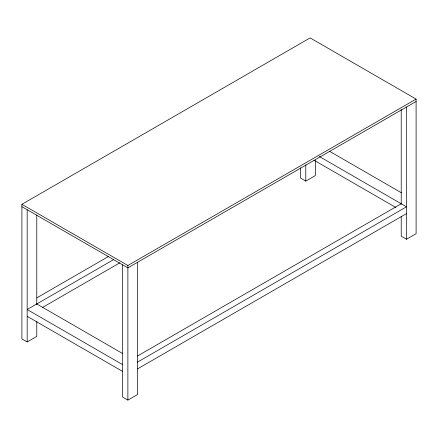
<?xml version="1.0" encoding="UTF-8"?>
<svg xmlns="http://www.w3.org/2000/svg" width="438" height="438" viewBox="0 0 438 438"><rect width="100%" height="100%" fill="white"/><g stroke="black" fill="none" stroke-linecap="round" stroke-linejoin="round"><path stroke-width="0.66" d="M36.781 321.41L36.781 336.406L27.172 341.952L21.9 338.908L21.9 204.305L310.12 37.903L416.1 99.092L416.1 233.695L406.491 239.241L401.219 236.197L401.219 216.432M36.841 297.845L108.536 256.454M113.809 259.499L27.172 309.518L122.607 364.619M42.114 307.695L119.733 262.882M21.9 204.305L127.88 265.494L416.1 99.092M416.1 101.474L127.88 267.875L21.9 206.687M300.512 167.831L300.512 178.052L305.784 181.097L315.393 175.55L315.393 160.554M137.548 355.99L401.219 203.763M137.488 362.116L406.491 206.807L319.335 156.486M137.488 368.922L406.491 213.613M122.607 264.831L122.607 397.052L127.88 400.097L137.488 394.55L137.488 262.329M329.529 151.28L401.4 192.775M314.03 160.231L395.919 207.508M36.781 303.972L122.788 353.63M27.172 316.324L122.607 371.424M406.491 107.02L406.491 239.241M401.219 109.429L401.219 204.163M305.784 164.737L305.784 181.097M127.88 265.494L127.88 400.097M36.781 215.091L36.781 304.372M27.172 209.731L27.172 341.952"/></g></svg>
